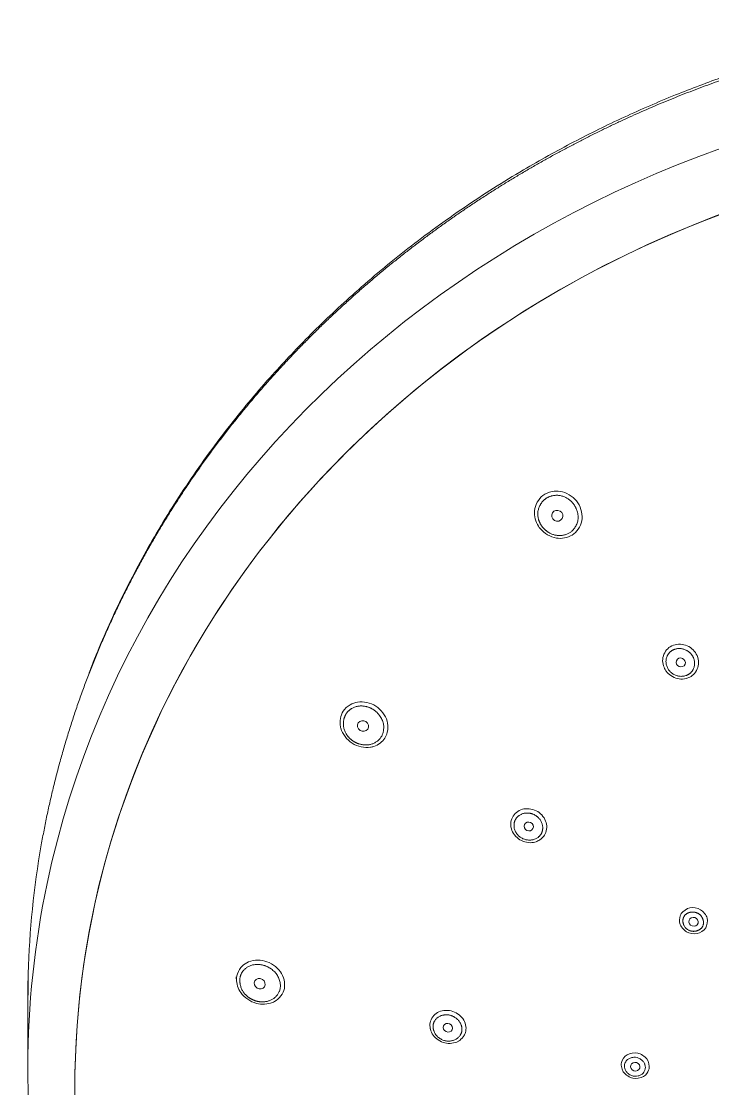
# Model space of a CAD drawing. Header units: millimetres. Extents: x 17284 to 19660, y -6011 to -2651.
# Drawn here: x 17993.6 to 18029.9, y -3864.2 to -3808.1 of the extents above; entities that cross this region are included whole.
import ezdxf

# ---------------------------------------------------------------- set-up
doc = ezdxf.new("R2010")
doc.units = ezdxf.units.MM

msp = doc.modelspace()

# ---------------------------------------------------------------- linework, layer by layer
at = {"linetype": 'Continuous', "lineweight": 18, "extrusion": (-1, -2.22045e-16, 0)}
for p, q in [((18004.88, -3858.292, 0), (18004.898, -3858.52, 0)), ((17993.926, -3859.493, 0), (17993.926, -3863.115, 0))]:
    msp.add_line(p, q, dxfattribs=at)
at = {"linetype": 'Continuous', "lineweight": 13, "extrusion": (-1, -2.22045e-16, 0)}
for p, q in [((17993.927, -3859.255, 0), (17993.926, -3859.492, 0)), ((18025.151, -3863.143, 0), (18025.104, -3862.925, 0))]:
    msp.add_line(p, q, dxfattribs=at)
at = {"linetype": 'Continuous', "lineweight": 13}
for centre, major_axis, start_param, end_param in [((18051.187, -3863.115, 0), (-57.26, 0), 3.334115, 6.094547), ((18051.187, -3864.158, 0), (54.792, 0), 0, 3.141593)]:
    msp.add_ellipse(centre, major_axis=major_axis, ratio=0.906308, start_param=start_param, end_param=end_param, dxfattribs=at)
at = {"linetype": 'Continuous', "lineweight": 18}
for centre, major_axis, start_param, end_param in [((18051.187, -3864.158, 0), (54.792, 0), 4.743974, 10.963989), ((18051.187, -3863.115, 0), (-57.26, 0), 6.094547, 6.467351)]:
    msp.add_ellipse(centre, major_axis=major_axis, ratio=0.906308, start_param=start_param, end_param=end_param, dxfattribs=at)
for centre, major_axis, ratio in [((18021.741, -3834.068, 0), (-0.253, 0.153), 0.956911), ((18028.224, -3841.775, 0), (-0.228, 0.093), 0.950279), ((18011.534, -3845.11, 0), (-0.247, 0.164), 0.930591), ((18020.241, -3850.39, 0), (-0.223, 0.106), 0.929681), ((18028.897, -3855.392, 0), (0.235, -0.075), 0.926298), ((18006.109, -3858.65, 0), (-0.252, 0.155), 0.898305), ((18015.99, -3860.96, 0), (-0.224, 0.104), 0.904414), ((18025.836, -3863.005, 0), (0.235, -0.077), 0.90805)]:
    msp.add_ellipse(centre, major_axis=major_axis, ratio=ratio, dxfattribs=at)
for points, knots in [([(18042.369, -3808.241, 0), (18042.21, -3808.263, 0), (18041.893, -3808.309, 0), (18041.416, -3808.383, 0), (18040.937, -3808.461, 0), (18040.454, -3808.543, 0), (18039.968, -3808.629, 0), (18039.48, -3808.72, 0), (18038.989, -3808.815, 0), (18038.496, -3808.915, 0), (18038, -3809.02, 0), (18037.501, -3809.129, 0), (18037, -3809.244, 0), (18036.497, -3809.363, 0), (18035.991, -3809.487, 0), (18035.483, -3809.616, 0), (18034.973, -3809.751, 0), (18034.461, -3809.89, 0), (18033.947, -3810.035, 0), (18033.431, -3810.186, 0), (18032.913, -3810.342, 0), (18032.393, -3810.503, 0), (18031.872, -3810.67, 0), (18031.349, -3810.843, 0), (18030.824, -3811.021, 0), (18030.298, -3811.206, 0), (18029.77, -3811.396, 0), (18029.242, -3811.592, 0), (18028.712, -3811.794, 0), (18028.181, -3812.003, 0), (18027.649, -3812.217, 0), (18027.116, -3812.438, 0), (18026.582, -3812.665, 0), (18026.048, -3812.899, 0), (18025.513, -3813.139, 0), (18024.978, -3813.386, 0), (18024.442, -3813.639, 0), (18023.906, -3813.899, 0), (18023.37, -3814.166, 0), (18022.834, -3814.439, 0), (18022.298, -3814.719, 0), (18021.763, -3815.007, 0), (18021.228, -3815.301, 0), (18020.693, -3815.602, 0), (18020.159, -3815.91, 0), (18019.625, -3816.226, 0), (18019.093, -3816.548, 0), (18018.561, -3816.878, 0), (18018.031, -3817.216, 0), (18017.502, -3817.56, 0), (18016.974, -3817.912, 0), (18016.448, -3818.271, 0), (18015.924, -3818.638, 0), (18015.401, -3819.013, 0), (18014.881, -3819.395, 0), (18014.363, -3819.784, 0), (18013.847, -3820.182, 0), (18013.333, -3820.586, 0), (18012.822, -3820.999, 0), (18012.314, -3821.419, 0), (18011.809, -3821.848, 0), (18011.307, -3822.283, 0), (18010.809, -3822.727, 0), (18010.313, -3823.179, 0), (18009.822, -3823.638, 0), (18009.334, -3824.105, 0), (18008.85, -3824.581, 0), (18008.371, -3825.064, 0), (18007.895, -3825.555, 0), (18007.425, -3826.053, 0), (18006.959, -3826.56, 0), (18006.497, -3827.075, 0), (18006.041, -3827.597, 0), (18005.59, -3828.128, 0), (18005.145, -3828.666, 0), (18004.705, -3829.212, 0), (18004.271, -3829.766, 0), (18003.843, -3830.328, 0), (18003.421, -3830.898, 0), (18003.005, -3831.475, 0), (18002.596, -3832.06, 0), (18002.194, -3832.653, 0), (18001.799, -3833.254, 0), (18001.411, -3833.862, 0), (18001.03, -3834.478, 0), (18000.657, -3835.101, 0), (18000.292, -3835.732, 0), (17999.935, -3836.37, 0), (17999.585, -3837.016, 0), (17999.245, -3837.669, 0), (17998.913, -3838.329, 0), (17998.589, -3838.996, 0), (17998.275, -3839.671, 0), (17997.97, -3840.352, 0), (17997.674, -3841.041, 0), (17997.388, -3841.736, 0), (17997.111, -3842.438, 0), (17996.845, -3843.147, 0), (17996.589, -3843.862, 0), (17996.343, -3844.584, 0), (17996.108, -3845.312, 0), (17995.884, -3846.046, 0), (17995.671, -3846.786, 0), (17995.469, -3847.533, 0), (17995.278, -3848.285, 0), (17995.1, -3849.043, 0), (17994.933, -3849.806, 0), (17994.778, -3850.575, 0), (17994.27, -3853.327, 0), (17993.974, -3856.231, 0), (17993.929, -3858.878, 0), (17993.927, -3859.255, 0)], [0, 0, 0, 0, 0.005939, 0.011923, 0.017953, 0.024027, 0.030147, 0.036311, 0.042521, 0.048776, 0.055077, 0.061422, 0.067813, 0.074248, 0.080729, 0.087255, 0.093827, 0.100443, 0.107104, 0.113811, 0.120563, 0.12736, 0.134202, 0.141089, 0.148022, 0.154999, 0.162022, 0.16909, 0.176203, 0.183361, 0.190565, 0.197813, 0.205107, 0.212446, 0.21983, 0.227259, 0.234733, 0.242253, 0.249817, 0.257427, 0.265082, 0.272782, 0.280528, 0.288318, 0.296154, 0.304034, 0.31196, 0.319931, 0.327947, 0.336009, 0.344115, 0.352267, 0.360464, 0.368706, 0.376993, 0.385325, 0.393703, 0.402125, 0.410593, 0.419106, 0.427664, 0.436267, 0.444916, 0.453609, 0.462348, 0.471132, 0.479961, 0.488835, 0.497754, 0.506719, 0.515728, 0.524783, 0.533883, 0.543028, 0.552219, 0.561454, 0.570735, 0.58006, 0.589431, 0.598847, 0.608309, 0.617815, 0.627366, 0.636963, 0.646605, 0.656292, 0.666024, 0.675801, 0.685624, 0.695492, 0.705404, 0.715362, 0.725365, 0.735414, 0.745507, 0.755646, 0.765829, 0.776058, 0.786332, 0.796651, 0.807016, 0.817425, 0.82788, 0.83838, 0.848925, 0.859515, 0.87015, 0.880831, 0.891556, 0.984547, 1, 1, 1, 1]), ([(18042.386, -3808.101, 0), (18040.806, -3808.326, 0), (18037.901, -3808.852, 0), (18033.942, -3809.863, 0), (18030.702, -3810.905, 0), (18027.874, -3811.975, 0), (18025.235, -3813.117, 0), (18022.569, -3814.427, 0), (18019.754, -3815.991, 0), (18016.832, -3817.843, 0), (18013.88, -3819.997, 0), (18011.198, -3822.233, 0), (18008.833, -3824.462, 0), (18006.643, -3826.771, 0), (18004.477, -3829.349, 0), (18002.363, -3832.25, 0), (18000.45, -3835.312, 0), (17998.803, -3838.412, 0), (17997.757, -3840.761, 0), (17997.238, -3842.077, 0), (17997.141, -3842.329, 0)], [0, 0, 0, 0, 0.077422, 0.143754, 0.199279, 0.244098, 0.292282, 0.341026, 0.391064, 0.4523, 0.513757, 0.574608, 0.628796, 0.678997, 0.737355, 0.801926, 0.864695, 0.92531, 0.985738, 1, 1, 1, 1]), ([(18021.488, -3833.017, 0), (18021.472, -3833.02, 0), (18021.44, -3833.028, 0), (18021.393, -3833.041, 0), (18021.347, -3833.057, 0), (18021.303, -3833.074, 0), (18021.26, -3833.093, 0), (18021.218, -3833.115, 0), (18021.178, -3833.139, 0), (18021.139, -3833.164, 0), (18021.102, -3833.192, 0), (18021.066, -3833.222, 0), (18021.031, -3833.253, 0), (18020.998, -3833.287, 0), (18020.966, -3833.323, 0), (18020.935, -3833.361, 0), (18020.906, -3833.401, 0), (18020.878, -3833.443, 0), (18020.844, -3833.5, 0), (18020.807, -3833.57, 0), (18020.771, -3833.656, 0), (18020.744, -3833.743, 0), (18020.725, -3833.831, 0), (18020.715, -3833.919, 0), (18020.713, -3834.008, 0), (18020.72, -3834.098, 0), (18020.736, -3834.188, 0), (18020.755, -3834.261, 0), (18020.773, -3834.316, 0), (18020.786, -3834.352, 0), (18020.801, -3834.388, 0), (18020.816, -3834.423, 0), (18020.832, -3834.457, 0), (18020.849, -3834.491, 0), (18020.868, -3834.524, 0), (18020.887, -3834.556, 0), (18020.908, -3834.588, 0), (18020.929, -3834.618, 0), (18020.952, -3834.648, 0), (18020.975, -3834.678, 0), (18021, -3834.706, 0), (18021.025, -3834.734, 0), (18021.052, -3834.761, 0), (18021.079, -3834.787, 0), (18021.108, -3834.813, 0), (18021.138, -3834.838, 0), (18021.168, -3834.862, 0), (18021.2, -3834.885, 0), (18021.233, -3834.908, 0), (18021.28, -3834.939, 0), (18021.342, -3834.975, 0), (18021.42, -3835.014, 0), (18021.499, -3835.046, 0), (18021.579, -3835.071, 0), (18021.659, -3835.09, 0), (18021.741, -3835.102, 0), (18021.823, -3835.108, 0), (18021.906, -3835.107, 0), (18021.99, -3835.099, 0), (18022.073, -3835.085, 0), (18022.155, -3835.065, 0), (18022.234, -3835.039, 0), (18022.309, -3835.007, 0), (18022.379, -3834.97, 0), (18022.445, -3834.926, 0), (18022.506, -3834.877, 0), (18022.564, -3834.822, 0), (18022.616, -3834.761, 0), (18022.665, -3834.694, 0), (18022.715, -3834.613, 0), (18022.762, -3834.517, 0), (18022.801, -3834.407, 0), (18022.826, -3834.295, 0), (18022.837, -3834.18, 0), (18022.834, -3834.064, 0), (18022.816, -3833.945, 0), (18022.791, -3833.847, 0), (18022.766, -3833.77, 0), (18022.745, -3833.716, 0), (18022.722, -3833.664, 0), (18022.697, -3833.613, 0), (18022.67, -3833.564, 0), (18022.641, -3833.517, 0), (18022.609, -3833.471, 0), (18022.576, -3833.427, 0), (18022.54, -3833.385, 0), (18022.502, -3833.344, 0), (18022.462, -3833.305, 0), (18022.419, -3833.268, 0), (18022.375, -3833.232, 0), (18022.328, -3833.198, 0), (18022.269, -3833.159, 0), (18022.197, -3833.117, 0), (18022.112, -3833.077, 0), (18022.025, -3833.044, 0), (18021.938, -3833.019, 0), (18021.85, -3833.002, 0), (18021.76, -3832.994, 0), (18021.67, -3832.993, 0), (18021.579, -3833.001, 0), (18021.518, -3833.011, 0), (18021.488, -3833.017, 0)], [0, 0, 0, 0, 0.007473, 0.014841, 0.022121, 0.029329, 0.036484, 0.043605, 0.050709, 0.057816, 0.064945, 0.072113, 0.079341, 0.086644, 0.094041, 0.101549, 0.109182, 0.116957, 0.124887, 0.139651, 0.153951, 0.16789, 0.181578, 0.19513, 0.208667, 0.222307, 0.236169, 0.250364, 0.25626, 0.262094, 0.267874, 0.273604, 0.279291, 0.284942, 0.290561, 0.296157, 0.301736, 0.307304, 0.312868, 0.318434, 0.32401, 0.329602, 0.335216, 0.340859, 0.346538, 0.352259, 0.358027, 0.36385, 0.369732, 0.37568, 0.388844, 0.401658, 0.414193, 0.426527, 0.438741, 0.450918, 0.463142, 0.475497, 0.488063, 0.500917, 0.513786, 0.526316, 0.538592, 0.550702, 0.562737, 0.574794, 0.586964, 0.599339, 0.612006, 0.625046, 0.643419, 0.66126, 0.678802, 0.696291, 0.713974, 0.73209, 0.750863, 0.759685, 0.768364, 0.776916, 0.785361, 0.793719, 0.80201, 0.810255, 0.818474, 0.82669, 0.834922, 0.843194, 0.851525, 0.859935, 0.868446, 0.877076, 0.891387, 0.905285, 0.918871, 0.93225, 0.945536, 0.958842, 0.972282, 0.985967, 1, 1, 1, 1]), ([(18021.793, -3835.253, 0), (18021.761, -3835.251, 0), (18021.729, -3835.247, 0), (18021.382, -3835.192, 0), (18021.045, -3834.996, 0), (18020.809, -3834.703, 0), (18020.781, -3834.663, 0), (18020.755, -3834.622, 0)], [0, 0, 0, 0, 0.079859, 0.079859, 0.883077, 0.883077, 1, 1, 1, 1]), ([(18028.488, -3842.465, 0), (18028.502, -3842.461, 0), (18028.528, -3842.452, 0), (18028.567, -3842.436, 0), (18028.604, -3842.418, 0), (18028.639, -3842.398, 0), (18028.673, -3842.377, 0), (18028.704, -3842.353, 0), (18028.735, -3842.328, 0), (18028.763, -3842.3, 0), (18028.789, -3842.271, 0), (18028.814, -3842.24, 0), (18028.837, -3842.207, 0), (18028.859, -3842.172, 0), (18028.878, -3842.136, 0), (18028.902, -3842.085, 0), (18028.926, -3842.02, 0), (18028.945, -3841.941, 0), (18028.955, -3841.862, 0), (18028.955, -3841.781, 0), (18028.945, -3841.7, 0), (18028.926, -3841.619, 0), (18028.902, -3841.55, 0), (18028.877, -3841.493, 0), (18028.854, -3841.449, 0), (18028.829, -3841.407, 0), (18028.801, -3841.367, 0), (18028.771, -3841.329, 0), (18028.739, -3841.293, 0), (18028.704, -3841.259, 0), (18028.667, -3841.227, 0), (18028.627, -3841.197, 0), (18028.585, -3841.169, 0), (18028.541, -3841.144, 0), (18028.487, -3841.117, 0), (18028.423, -3841.09, 0), (18028.352, -3841.067, 0), (18028.279, -3841.051, 0), (18028.207, -3841.042, 0), (18028.135, -3841.04, 0), (18028.063, -3841.045, 0), (18027.99, -3841.058, 0), (18027.93, -3841.074, 0), (18027.882, -3841.091, 0), (18027.846, -3841.105, 0), (18027.812, -3841.122, 0), (18027.779, -3841.14, 0), (18027.747, -3841.159, 0), (18027.717, -3841.181, 0), (18027.688, -3841.204, 0), (18027.661, -3841.228, 0), (18027.635, -3841.255, 0), (18027.611, -3841.283, 0), (18027.588, -3841.312, 0), (18027.567, -3841.344, 0), (18027.547, -3841.377, 0), (18027.528, -3841.411, 0), (18027.503, -3841.465, 0), (18027.476, -3841.537, 0), (18027.456, -3841.63, 0), (18027.448, -3841.724, 0), (18027.454, -3841.818, 0), (18027.473, -3841.913, 0), (18027.504, -3842.002, 0), (18027.541, -3842.083, 0), (18027.585, -3842.155, 0), (18027.636, -3842.221, 0), (18027.694, -3842.281, 0), (18027.759, -3842.335, 0), (18027.831, -3842.382, 0), (18027.909, -3842.424, 0), (18027.99, -3842.457, 0), (18028.073, -3842.482, 0), (18028.156, -3842.498, 0), (18028.239, -3842.504, 0), (18028.323, -3842.501, 0), (18028.406, -3842.488, 0), (18028.461, -3842.474, 0), (18028.488, -3842.465, 0)], [0, 0, 0, 0, 0.009161, 0.018145, 0.026981, 0.035701, 0.044336, 0.052921, 0.061489, 0.070075, 0.078713, 0.087435, 0.096275, 0.105264, 0.114431, 0.123804, 0.142121, 0.159933, 0.177459, 0.194925, 0.212563, 0.230596, 0.249233, 0.260043, 0.270647, 0.281087, 0.291407, 0.301652, 0.311867, 0.3221, 0.332396, 0.342801, 0.353358, 0.364111, 0.375098, 0.391367, 0.407139, 0.422555, 0.437765, 0.452926, 0.468194, 0.483725, 0.499666, 0.50814, 0.516471, 0.524682, 0.532799, 0.540848, 0.548856, 0.55685, 0.564857, 0.572904, 0.581019, 0.589227, 0.597554, 0.606023, 0.614659, 0.623482, 0.64503, 0.665843, 0.686273, 0.70669, 0.727467, 0.748956, 0.767309, 0.785154, 0.802709, 0.820203, 0.837868, 0.855929, 0.874596, 0.893229, 0.911248, 0.928868, 0.946319, 0.963837, 0.981657, 1, 1, 1, 1]), ([(18028.571, -3842.596, 0), (18028.551, -3842.603, 0), (18028.53, -3842.609, 0), (18028.386, -3842.646, 0), (18028.257, -3842.653, 0), (18028.03, -3842.622, 0), (18027.904, -3842.579, 0), (18027.676, -3842.453, 0), (18027.573, -3842.368, 0), (18027.481, -3842.257, 0), (18027.463, -3842.233, 0), (18027.446, -3842.208, 0)], [0, 0, 0, 0, 0.05077, 0.05077, 0.342781, 0.342781, 0.634792, 0.634792, 0.926802, 0.926802, 1, 1, 1, 1]), ([(18010.936, -3844.195, 0), (18010.923, -3844.204, 0), (18010.896, -3844.22, 0), (18010.858, -3844.247, 0), (18010.821, -3844.276, 0), (18010.787, -3844.306, 0), (18010.754, -3844.337, 0), (18010.724, -3844.37, 0), (18010.695, -3844.405, 0), (18010.668, -3844.441, 0), (18010.644, -3844.479, 0), (18010.621, -3844.518, 0), (18010.6, -3844.558, 0), (18010.581, -3844.601, 0), (18010.564, -3844.644, 0), (18010.549, -3844.689, 0), (18010.536, -3844.736, 0), (18010.525, -3844.784, 0), (18010.514, -3844.848, 0), (18010.505, -3844.927, 0), (18010.501, -3845.019, 0), (18010.507, -3845.109, 0), (18010.52, -3845.197, 0), (18010.541, -3845.284, 0), (18010.571, -3845.369, 0), (18010.608, -3845.451, 0), (18010.654, -3845.532, 0), (18010.697, -3845.595, 0), (18010.732, -3845.641, 0), (18010.757, -3845.671, 0), (18010.783, -3845.701, 0), (18010.809, -3845.729, 0), (18010.836, -3845.757, 0), (18010.863, -3845.783, 0), (18010.892, -3845.808, 0), (18010.921, -3845.833, 0), (18010.95, -3845.856, 0), (18010.981, -3845.879, 0), (18011.012, -3845.9, 0), (18011.043, -3845.921, 0), (18011.076, -3845.94, 0), (18011.109, -3845.959, 0), (18011.143, -3845.976, 0), (18011.177, -3845.992, 0), (18011.212, -3846.008, 0), (18011.248, -3846.022, 0), (18011.285, -3846.036, 0), (18011.322, -3846.048, 0), (18011.36, -3846.059, 0), (18011.414, -3846.074, 0), (18011.484, -3846.089, 0), (18011.569, -3846.102, 0), (18011.652, -3846.108, 0), (18011.734, -3846.108, 0), (18011.814, -3846.101, 0), (18011.893, -3846.087, 0), (18011.97, -3846.068, 0), (18012.046, -3846.041, 0), (18012.12, -3846.008, 0), (18012.192, -3845.969, 0), (18012.26, -3845.925, 0), (18012.324, -3845.876, 0), (18012.381, -3845.824, 0), (18012.432, -3845.766, 0), (18012.477, -3845.705, 0), (18012.517, -3845.64, 0), (18012.55, -3845.57, 0), (18012.577, -3845.497, 0), (18012.599, -3845.419, 0), (18012.616, -3845.327, 0), (18012.626, -3845.222, 0), (18012.624, -3845.106, 0), (18012.607, -3844.992, 0), (18012.578, -3844.881, 0), (18012.534, -3844.771, 0), (18012.477, -3844.664, 0), (18012.42, -3844.58, 0), (18012.37, -3844.515, 0), (18012.332, -3844.471, 0), (18012.293, -3844.428, 0), (18012.253, -3844.388, 0), (18012.211, -3844.35, 0), (18012.167, -3844.314, 0), (18012.123, -3844.281, 0), (18012.076, -3844.249, 0), (18012.029, -3844.22, 0), (18011.98, -3844.194, 0), (18011.93, -3844.169, 0), (18011.878, -3844.147, 0), (18011.825, -3844.127, 0), (18011.77, -3844.109, 0), (18011.702, -3844.09, 0), (18011.621, -3844.073, 0), (18011.529, -3844.06, 0), (18011.439, -3844.056, 0), (18011.35, -3844.059, 0), (18011.263, -3844.07, 0), (18011.178, -3844.09, 0), (18011.095, -3844.117, 0), (18011.014, -3844.152, 0), (18010.962, -3844.18, 0), (18010.936, -3844.195, 0)], [0, 0, 0, 0, 0.007473, 0.014841, 0.022121, 0.029329, 0.036484, 0.043605, 0.050709, 0.057816, 0.064945, 0.072113, 0.079341, 0.086644, 0.094041, 0.101549, 0.109182, 0.116957, 0.124887, 0.139651, 0.153951, 0.16789, 0.181578, 0.19513, 0.208667, 0.222307, 0.236169, 0.250364, 0.25626, 0.262094, 0.267874, 0.273604, 0.279291, 0.284942, 0.290561, 0.296157, 0.301736, 0.307304, 0.312868, 0.318434, 0.32401, 0.329602, 0.335216, 0.340859, 0.346538, 0.352259, 0.358027, 0.36385, 0.369732, 0.37568, 0.388844, 0.401658, 0.414193, 0.426527, 0.438741, 0.450918, 0.463142, 0.475497, 0.488063, 0.500917, 0.513786, 0.526316, 0.538592, 0.550702, 0.562737, 0.574794, 0.586964, 0.599339, 0.612006, 0.625046, 0.643419, 0.66126, 0.678802, 0.696291, 0.713974, 0.73209, 0.750863, 0.759685, 0.768364, 0.776916, 0.785361, 0.793719, 0.80201, 0.810255, 0.818474, 0.82669, 0.834922, 0.843194, 0.851525, 0.859935, 0.868446, 0.877076, 0.891387, 0.905285, 0.918871, 0.93225, 0.945536, 0.958842, 0.972282, 0.985967, 1, 1, 1, 1]), ([(18012.096, -3846.186, 0), (18012.04, -3846.205, 0), (18011.982, -3846.219, 0), (18011.617, -3846.278, 0), (18011.241, -3846.197, 0), (18010.684, -3845.839, 0), (18010.453, -3845.529, 0), (18010.363, -3845.205, 0), (18010.357, -3845.179, 0), (18010.351, -3845.153, 0)], [0, 0, 0, 0, 0.08294, 0.08294, 0.522572, 0.522572, 0.962204, 0.962204, 1, 1, 1, 1]), ([(18020.728, -3850.96, 0), (18020.739, -3850.952, 0), (18020.761, -3850.935, 0), (18020.791, -3850.908, 0), (18020.818, -3850.88, 0), (18020.844, -3850.85, 0), (18020.867, -3850.82, 0), (18020.888, -3850.788, 0), (18020.907, -3850.755, 0), (18020.923, -3850.72, 0), (18020.937, -3850.684, 0), (18020.949, -3850.647, 0), (18020.959, -3850.609, 0), (18020.966, -3850.57, 0), (18020.971, -3850.529, 0), (18020.975, -3850.474, 0), (18020.974, -3850.406, 0), (18020.964, -3850.325, 0), (18020.945, -3850.247, 0), (18020.917, -3850.171, 0), (18020.879, -3850.098, 0), (18020.833, -3850.027, 0), (18020.786, -3849.969, 0), (18020.743, -3849.923, 0), (18020.706, -3849.888, 0), (18020.668, -3849.856, 0), (18020.628, -3849.827, 0), (18020.587, -3849.801, 0), (18020.545, -3849.777, 0), (18020.501, -3849.755, 0), (18020.455, -3849.737, 0), (18020.408, -3849.721, 0), (18020.359, -3849.708, 0), (18020.309, -3849.697, 0), (18020.25, -3849.688, 0), (18020.182, -3849.682, 0), (18020.108, -3849.683, 0), (18020.036, -3849.69, 0), (18019.966, -3849.703, 0), (18019.899, -3849.724, 0), (18019.834, -3849.751, 0), (18019.772, -3849.785, 0), (18019.722, -3849.819, 0), (18019.683, -3849.849, 0), (18019.656, -3849.874, 0), (18019.629, -3849.9, 0), (18019.605, -3849.927, 0), (18019.583, -3849.956, 0), (18019.563, -3849.985, 0), (18019.545, -3850.015, 0), (18019.528, -3850.047, 0), (18019.514, -3850.08, 0), (18019.501, -3850.114, 0), (18019.491, -3850.149, 0), (18019.482, -3850.185, 0), (18019.476, -3850.222, 0), (18019.471, -3850.26, 0), (18019.467, -3850.318, 0), (18019.468, -3850.395, 0), (18019.481, -3850.489, 0), (18019.508, -3850.58, 0), (18019.546, -3850.667, 0), (18019.597, -3850.75, 0), (18019.657, -3850.825, 0), (18019.72, -3850.89, 0), (18019.786, -3850.945, 0), (18019.856, -3850.991, 0), (18019.931, -3851.03, 0), (18020.01, -3851.061, 0), (18020.093, -3851.084, 0), (18020.18, -3851.099, 0), (18020.267, -3851.106, 0), (18020.352, -3851.104, 0), (18020.434, -3851.093, 0), (18020.513, -3851.073, 0), (18020.588, -3851.045, 0), (18020.661, -3851.007, 0), (18020.706, -3850.977, 0), (18020.728, -3850.96, 0)], [0, 0, 0, 0, 0.009161, 0.018145, 0.026981, 0.035701, 0.044336, 0.052921, 0.061489, 0.070075, 0.078713, 0.087435, 0.096275, 0.105264, 0.114431, 0.123804, 0.142121, 0.159933, 0.177459, 0.194925, 0.212563, 0.230596, 0.249233, 0.260043, 0.270647, 0.281087, 0.291407, 0.301652, 0.311867, 0.3221, 0.332396, 0.342801, 0.353358, 0.364111, 0.375098, 0.391367, 0.407139, 0.422555, 0.437765, 0.452926, 0.468194, 0.483725, 0.499666, 0.50814, 0.516471, 0.524682, 0.532799, 0.540848, 0.548856, 0.55685, 0.564857, 0.572904, 0.581019, 0.589227, 0.597554, 0.606023, 0.614659, 0.623482, 0.64503, 0.665843, 0.686273, 0.70669, 0.727467, 0.748956, 0.767309, 0.785154, 0.802709, 0.820203, 0.837868, 0.855929, 0.874596, 0.893229, 0.911248, 0.928868, 0.946319, 0.963837, 0.981657, 1, 1, 1, 1]), ([(18020.623, -3851.19, 0), (18020.58, -3851.205, 0), (18020.537, -3851.217, 0), (18020.384, -3851.245, 0), (18020.253, -3851.243, 0), (18019.998, -3851.194, 0), (18019.873, -3851.145, 0), (18019.673, -3851.023, 0), (18019.574, -3850.934, 0), (18019.417, -3850.731, 0), (18019.358, -3850.617, 0), (18019.318, -3850.475, 0), (18019.311, -3850.438, 0), (18019.306, -3850.401, 0)], [0, 0, 0, 0, 0.081979, 0.081979, 0.294168, 0.294168, 0.506357, 0.506357, 0.718546, 0.718546, 0.930735, 0.930735, 1, 1, 1, 1]), ([(18028.201, -3855.08, 0), (18028.216, -3855.035, 0), (18028.234, -3854.994, 0), (18028.335, -3854.834, 0), (18028.543, -3854.694, 0), (18028.86, -3854.63, 0), (18029.12, -3854.675, 0), (18029.406, -3854.843, 0), (18029.566, -3855.047, 0), (18029.65, -3855.344, 0), (18029.615, -3855.588, 0), (18029.454, -3855.841, 0), (18029.246, -3855.981, 0), (18028.93, -3856.045, 0), (18028.669, -3856, 0), (18028.383, -3855.832, 0), (18028.223, -3855.628, 0), (18028.15, -3855.369, 0), (18028.161, -3855.208, 0), (18028.201, -3855.08, 0)], [0, 0, 0, 0, 0.032716, 0.032716, 0.157716, 0.157716, 0.282716, 0.282716, 0.407716, 0.407716, 0.532716, 0.532716, 0.657716, 0.657716, 0.782716, 0.782716, 0.907716, 0.907716, 1, 1, 1, 1]), ([(18028.362, -3855.194, 0), (18028.359, -3855.202, 0), (18028.355, -3855.218, 0), (18028.349, -3855.241, 0), (18028.344, -3855.265, 0), (18028.341, -3855.288, 0), (18028.338, -3855.312, 0), (18028.337, -3855.335, 0), (18028.337, -3855.359, 0), (18028.338, -3855.382, 0), (18028.34, -3855.406, 0), (18028.344, -3855.43, 0), (18028.348, -3855.453, 0), (18028.354, -3855.477, 0), (18028.361, -3855.501, 0), (18028.369, -3855.524, 0), (18028.378, -3855.548, 0), (18028.389, -3855.572, 0), (18028.407, -3855.609, 0), (18028.435, -3855.658, 0), (18028.478, -3855.714, 0), (18028.526, -3855.764, 0), (18028.581, -3855.805, 0), (18028.641, -3855.839, 0), (18028.694, -3855.861, 0), (18028.736, -3855.874, 0), (18028.765, -3855.881, 0), (18028.795, -3855.887, 0), (18028.824, -3855.892, 0), (18028.854, -3855.894, 0), (18028.884, -3855.896, 0), (18028.913, -3855.895, 0), (18028.943, -3855.893, 0), (18028.973, -3855.89, 0), (18029.003, -3855.885, 0), (18029.033, -3855.878, 0), (18029.063, -3855.87, 0), (18029.093, -3855.861, 0), (18029.129, -3855.847, 0), (18029.168, -3855.83, 0), (18029.21, -3855.807, 0), (18029.248, -3855.782, 0), (18029.283, -3855.754, 0), (18029.313, -3855.724, 0), (18029.34, -3855.691, 0), (18029.363, -3855.656, 0), (18029.382, -3855.618, 0), (18029.395, -3855.583, 0), (18029.404, -3855.554, 0), (18029.41, -3855.53, 0), (18029.415, -3855.506, 0), (18029.418, -3855.482, 0), (18029.42, -3855.458, 0), (18029.42, -3855.434, 0), (18029.42, -3855.409, 0), (18029.418, -3855.385, 0), (18029.415, -3855.361, 0), (18029.41, -3855.336, 0), (18029.404, -3855.311, 0), (18029.397, -3855.287, 0), (18029.389, -3855.262, 0), (18029.379, -3855.237, 0), (18029.368, -3855.212, 0), (18029.353, -3855.181, 0), (18029.333, -3855.144, 0), (18029.306, -3855.104, 0), (18029.277, -3855.067, 0), (18029.245, -3855.034, 0), (18029.211, -3855.004, 0), (18029.174, -3854.977, 0), (18029.135, -3854.953, 0), (18029.094, -3854.933, 0), (18029.058, -3854.919, 0), (18029.03, -3854.91, 0), (18029.01, -3854.904, 0), (18028.99, -3854.899, 0), (18028.97, -3854.895, 0), (18028.95, -3854.891, 0), (18028.931, -3854.888, 0), (18028.911, -3854.885, 0), (18028.891, -3854.883, 0), (18028.871, -3854.882, 0), (18028.852, -3854.882, 0), (18028.832, -3854.882, 0), (18028.812, -3854.883, 0), (18028.793, -3854.884, 0), (18028.773, -3854.886, 0), (18028.753, -3854.889, 0), (18028.734, -3854.893, 0), (18028.714, -3854.897, 0), (18028.695, -3854.902, 0), (18028.675, -3854.907, 0), (18028.656, -3854.913, 0), (18028.63, -3854.922, 0), (18028.6, -3854.935, 0), (18028.565, -3854.952, 0), (18028.532, -3854.971, 0), (18028.502, -3854.992, 0), (18028.475, -3855.015, 0), (18028.45, -3855.04, 0), (18028.427, -3855.067, 0), (18028.407, -3855.096, 0), (18028.389, -3855.127, 0), (18028.374, -3855.16, 0), (18028.366, -3855.183, 0), (18028.362, -3855.194, 0)], [0, 0, 0, 0, 0.007715, 0.015335, 0.022876, 0.030351, 0.037776, 0.045166, 0.052536, 0.059901, 0.067278, 0.074683, 0.082129, 0.089633, 0.097209, 0.104872, 0.112635, 0.120511, 0.128514, 0.150632, 0.171664, 0.191968, 0.211942, 0.232001, 0.252557, 0.261528, 0.270394, 0.27918, 0.287913, 0.29662, 0.305329, 0.314068, 0.322864, 0.331743, 0.340732, 0.349856, 0.359137, 0.3686, 0.378266, 0.393282, 0.407707, 0.421641, 0.435197, 0.448496, 0.461669, 0.474847, 0.488164, 0.501749, 0.509535, 0.517242, 0.524887, 0.532487, 0.540063, 0.547632, 0.555213, 0.562826, 0.570489, 0.57822, 0.586037, 0.593956, 0.601995, 0.610169, 0.618493, 0.626982, 0.641941, 0.65636, 0.670334, 0.68397, 0.697381, 0.710686, 0.724009, 0.737472, 0.751192, 0.757313, 0.763369, 0.769367, 0.775314, 0.781217, 0.787082, 0.792917, 0.798728, 0.804524, 0.810312, 0.816098, 0.821891, 0.827699, 0.833527, 0.839384, 0.845277, 0.851213, 0.857199, 0.863241, 0.869346, 0.87552, 0.887639, 0.899388, 0.910828, 0.922027, 0.933059, 0.943998, 0.954922, 0.96591, 0.977037, 0.988377, 1, 1, 1, 1]), ([(18005.24, -3857.97, 0), (18005.23, -3857.982, 0), (18005.212, -3858.006, 0), (18005.187, -3858.043, 0), (18005.164, -3858.081, 0), (18005.143, -3858.12, 0), (18005.125, -3858.16, 0), (18005.109, -3858.2, 0), (18005.095, -3858.241, 0), (18005.084, -3858.284, 0), (18005.075, -3858.327, 0), (18005.068, -3858.37, 0), (18005.064, -3858.415, 0), (18005.062, -3858.461, 0), (18005.062, -3858.507, 0), (18005.065, -3858.554, 0), (18005.07, -3858.602, 0), (18005.077, -3858.651, 0), (18005.089, -3858.715, 0), (18005.109, -3858.791, 0), (18005.139, -3858.879, 0), (18005.176, -3858.963, 0), (18005.219, -3859.042, 0), (18005.27, -3859.117, 0), (18005.327, -3859.188, 0), (18005.391, -3859.254, 0), (18005.461, -3859.317, 0), (18005.523, -3859.362, 0), (18005.571, -3859.395, 0), (18005.604, -3859.416, 0), (18005.638, -3859.436, 0), (18005.672, -3859.455, 0), (18005.706, -3859.473, 0), (18005.741, -3859.489, 0), (18005.776, -3859.505, 0), (18005.811, -3859.519, 0), (18005.846, -3859.532, 0), (18005.882, -3859.544, 0), (18005.917, -3859.555, 0), (18005.953, -3859.564, 0), (18005.99, -3859.573, 0), (18006.026, -3859.58, 0), (18006.063, -3859.586, 0), (18006.101, -3859.591, 0), (18006.138, -3859.595, 0), (18006.176, -3859.598, 0), (18006.214, -3859.599, 0), (18006.252, -3859.599, 0), (18006.291, -3859.599, 0), (18006.345, -3859.596, 0), (18006.414, -3859.589, 0), (18006.495, -3859.575, 0), (18006.573, -3859.555, 0), (18006.648, -3859.53, 0), (18006.718, -3859.499, 0), (18006.785, -3859.462, 0), (18006.848, -3859.42, 0), (18006.907, -3859.372, 0), (18006.963, -3859.319, 0), (18007.014, -3859.26, 0), (18007.06, -3859.198, 0), (18007.1, -3859.132, 0), (18007.133, -3859.065, 0), (18007.16, -3858.995, 0), (18007.179, -3858.924, 0), (18007.191, -3858.85, 0), (18007.197, -3858.774, 0), (18007.195, -3858.697, 0), (18007.187, -3858.617, 0), (18007.17, -3858.525, 0), (18007.141, -3858.423, 0), (18007.098, -3858.314, 0), (18007.042, -3858.212, 0), (18006.975, -3858.116, 0), (18006.897, -3858.026, 0), (18006.807, -3857.943, 0), (18006.725, -3857.88, 0), (18006.656, -3857.835, 0), (18006.606, -3857.804, 0), (18006.555, -3857.776, 0), (18006.504, -3857.75, 0), (18006.452, -3857.727, 0), (18006.4, -3857.707, 0), (18006.348, -3857.689, 0), (18006.295, -3857.673, 0), (18006.241, -3857.661, 0), (18006.187, -3857.65, 0), (18006.132, -3857.643, 0), (18006.077, -3857.637, 0), (18006.022, -3857.635, 0), (18005.966, -3857.635, 0), (18005.898, -3857.638, 0), (18005.818, -3857.646, 0), (18005.73, -3857.662, 0), (18005.646, -3857.685, 0), (18005.567, -3857.716, 0), (18005.492, -3857.753, 0), (18005.422, -3857.797, 0), (18005.356, -3857.848, 0), (18005.295, -3857.905, 0), (18005.258, -3857.948, 0), (18005.24, -3857.97, 0)], [0, 0, 0, 0, 0.007473, 0.014841, 0.022121, 0.029329, 0.036484, 0.043605, 0.050709, 0.057816, 0.064945, 0.072113, 0.079341, 0.086644, 0.094041, 0.101549, 0.109182, 0.116957, 0.124887, 0.139651, 0.153951, 0.16789, 0.181578, 0.19513, 0.208667, 0.222307, 0.236169, 0.250364, 0.25626, 0.262094, 0.267874, 0.273604, 0.279291, 0.284942, 0.290561, 0.296157, 0.301736, 0.307304, 0.312868, 0.318434, 0.32401, 0.329602, 0.335216, 0.340859, 0.346538, 0.352259, 0.358027, 0.36385, 0.369732, 0.37568, 0.388844, 0.401658, 0.414193, 0.426527, 0.438741, 0.450918, 0.463142, 0.475497, 0.488063, 0.500917, 0.513786, 0.526316, 0.538592, 0.550702, 0.562737, 0.574794, 0.586964, 0.599339, 0.612006, 0.625046, 0.643419, 0.66126, 0.678802, 0.696291, 0.713974, 0.73209, 0.750863, 0.759685, 0.768364, 0.776916, 0.785361, 0.793719, 0.80201, 0.810255, 0.818474, 0.82669, 0.834922, 0.843194, 0.851525, 0.859935, 0.868446, 0.877076, 0.891387, 0.905285, 0.918871, 0.93225, 0.945536, 0.958842, 0.972282, 0.985967, 1, 1, 1, 1]), ([(18006.779, -3859.632, 0), (18006.529, -3859.731, 0), (18006.213, -3859.75, 0), (18005.621, -3859.593, 0), (18005.3, -3859.371, 0), (18004.971, -3858.908, 0), (18004.889, -3858.64, 0), (18004.892, -3858.399, 0)], [0, 0, 0, 0, 0.32446, 0.32446, 0.697438, 0.697438, 1, 1, 1, 1]), ([(18016.642, -3861.348, 0), (18016.649, -3861.337, 0), (18016.663, -3861.314, 0), (18016.681, -3861.28, 0), (18016.696, -3861.245, 0), (18016.708, -3861.209, 0), (18016.719, -3861.173, 0), (18016.726, -3861.137, 0), (18016.731, -3861.1, 0), (18016.734, -3861.062, 0), (18016.734, -3861.024, 0), (18016.732, -3860.986, 0), (18016.727, -3860.947, 0), (18016.719, -3860.907, 0), (18016.709, -3860.867, 0), (18016.692, -3860.815, 0), (18016.667, -3860.75, 0), (18016.629, -3860.678, 0), (18016.583, -3860.61, 0), (18016.529, -3860.547, 0), (18016.469, -3860.489, 0), (18016.4, -3860.437, 0), (18016.337, -3860.396, 0), (18016.28, -3860.366, 0), (18016.234, -3860.345, 0), (18016.188, -3860.326, 0), (18016.141, -3860.311, 0), (18016.094, -3860.298, 0), (18016.046, -3860.289, 0), (18015.998, -3860.282, 0), (18015.95, -3860.279, 0), (18015.901, -3860.278, 0), (18015.852, -3860.281, 0), (18015.802, -3860.286, 0), (18015.745, -3860.296, 0), (18015.681, -3860.311, 0), (18015.612, -3860.334, 0), (18015.549, -3860.363, 0), (18015.49, -3860.397, 0), (18015.436, -3860.437, 0), (18015.387, -3860.482, 0), (18015.342, -3860.533, 0), (18015.309, -3860.581, 0), (18015.285, -3860.621, 0), (18015.268, -3860.653, 0), (18015.254, -3860.686, 0), (18015.241, -3860.718, 0), (18015.231, -3860.752, 0), (18015.223, -3860.786, 0), (18015.218, -3860.82, 0), (18015.214, -3860.855, 0), (18015.213, -3860.89, 0), (18015.214, -3860.926, 0), (18015.217, -3860.962, 0), (18015.222, -3860.999, 0), (18015.229, -3861.036, 0), (18015.239, -3861.073, 0), (18015.256, -3861.129, 0), (18015.284, -3861.202, 0), (18015.331, -3861.286, 0), (18015.388, -3861.363, 0), (18015.455, -3861.434, 0), (18015.532, -3861.496, 0), (18015.613, -3861.548, 0), (18015.695, -3861.59, 0), (18015.775, -3861.622, 0), (18015.856, -3861.644, 0), (18015.938, -3861.658, 0), (18016.021, -3861.663, 0), (18016.106, -3861.659, 0), (18016.19, -3861.646, 0), (18016.273, -3861.626, 0), (18016.35, -3861.598, 0), (18016.421, -3861.563, 0), (18016.486, -3861.52, 0), (18016.545, -3861.47, 0), (18016.598, -3861.413, 0), (18016.628, -3861.37, 0), (18016.642, -3861.348, 0)], [0, 0, 0, 0, 0.009161, 0.018145, 0.026981, 0.035701, 0.044336, 0.052921, 0.061489, 0.070075, 0.078713, 0.087435, 0.096275, 0.105264, 0.114431, 0.123804, 0.142121, 0.159933, 0.177459, 0.194925, 0.212563, 0.230596, 0.249233, 0.260043, 0.270647, 0.281087, 0.291407, 0.301652, 0.311867, 0.3221, 0.332396, 0.342801, 0.353358, 0.364111, 0.375098, 0.391367, 0.407139, 0.422555, 0.437765, 0.452926, 0.468194, 0.483725, 0.499666, 0.50814, 0.516471, 0.524682, 0.532799, 0.540848, 0.548856, 0.55685, 0.564857, 0.572904, 0.581019, 0.589227, 0.597554, 0.606023, 0.614659, 0.623482, 0.64503, 0.665843, 0.686273, 0.70669, 0.727467, 0.748956, 0.767309, 0.785154, 0.802709, 0.820203, 0.837868, 0.855929, 0.874596, 0.893229, 0.911248, 0.928868, 0.946319, 0.963837, 0.981657, 1, 1, 1, 1]), ([(18016.527, -3861.676, 0), (18016.436, -3861.723, 0), (18016.324, -3861.758, 0), (18016.081, -3861.788, 0), (18015.949, -3861.781, 0), (18015.723, -3861.727, 0), (18015.6, -3861.673, 0), (18015.382, -3861.53, 0), (18015.287, -3861.44, 0), (18015.154, -3861.257, 0), (18015.103, -3861.145, 0), (18015.074, -3861.022, 0), (18015.072, -3861.017, 0), (18015.071, -3861.013, 0)], [0, 0, 0, 0, 0.187296, 0.187296, 0.388392, 0.388392, 0.589488, 0.589488, 0.790584, 0.790584, 0.99168, 0.99168, 1, 1, 1, 1]), ([(18025.277, -3862.892, 0), (18025.277, -3862.892, 0), (18025.277, -3862.892, 0), (18025.274, -3862.907, 0), (18025.272, -3862.923, 0), (18025.268, -3862.994, 0), (18025.275, -3863.052, 0), (18025.304, -3863.156, 0), (18025.325, -3863.204, 0), (18025.381, -3863.293, 0), (18025.42, -3863.332, 0), (18025.516, -3863.41, 0), (18025.579, -3863.447, 0), (18025.697, -3863.493, 0), (18025.753, -3863.505, 0), (18025.867, -3863.51, 0), (18025.926, -3863.505, 0), (18026.036, -3863.481, 0), (18026.088, -3863.464, 0), (18026.179, -3863.411, 0), (18026.219, -3863.375, 0), (18026.292, -3863.29, 0), (18026.325, -3863.236, 0), (18026.361, -3863.134, 0), (18026.368, -3863.085, 0), (18026.363, -3862.98, 0), (18026.351, -3862.923, 0), (18026.328, -3862.86, 0), (18026.325, -3862.852, 0), (18026.301, -3862.795, 0), (18026.273, -3862.749, 0), (18026.194, -3862.664, 0), (18026.143, -3862.625, 0), (18026.04, -3862.565, 0), (18025.987, -3862.541, 0), (18025.878, -3862.512, 0), (18025.821, -3862.509, 0), (18025.697, -3862.515, 0), (18025.628, -3862.528, 0), (18025.516, -3862.571, 0), (18025.471, -3862.598, 0), (18025.384, -3862.676, 0), (18025.344, -3862.729, 0), (18025.297, -3862.82, 0), (18025.284, -3862.855, 0), (18025.277, -3862.892, 0)], [0, 0, 0, 0, 0.000043, 0.000043, 0.014758, 0.014758, 0.068139, 0.068139, 0.115672, 0.115672, 0.163417, 0.163417, 0.225625, 0.225625, 0.274528, 0.274528, 0.326176, 0.326176, 0.374931, 0.374931, 0.423543, 0.423543, 0.482107, 0.482107, 0.528308, 0.528308, 0.581976, 0.581976, 0.59045, 0.59045, 0.638765, 0.638765, 0.694323, 0.694323, 0.743451, 0.743451, 0.792726, 0.792726, 0.854197, 0.854197, 0.901803, 0.901803, 0.964429, 0.964429, 1, 1, 1, 1]), ([(18026.369, -3863.442, 0), (18026.335, -3863.477, 0), (18026.298, -3863.506, 0), (18026.128, -3863.606, 0), (18025.872, -3863.644, 0), (18025.547, -3863.573, 0), (18025.325, -3863.43, 0), (18025.2, -3863.26, 0), (18025.172, -3863.204, 0), (18025.151, -3863.143, 0)], [0, 0, 0, 0, 0.102606, 0.102606, 0.486135, 0.486135, 0.869664, 0.869664, 1, 1, 1, 1])]:
    msp.add_open_spline(points, degree=3, knots=knots, dxfattribs=at)
at = {"linetype": 'Continuous', "lineweight": 13}
for points, knots in [([(18020.755, -3834.622, 0), (18020.603, -3834.379, 0), (18020.522, -3834.074, 0), (18020.571, -3833.504, 0), (18020.745, -3833.186, 0), (18021.114, -3832.906, 0), (18021.286, -3832.834, 0), (18021.466, -3832.799, 0)], [0, 0, 0, 0, 0.353683, 0.353683, 0.767635, 0.767635, 1, 1, 1, 1]), ([(18021.466, -3832.799, 0), (18021.607, -3832.772, 0), (18021.754, -3832.767, 0), (18022.208, -3832.84, 0), (18022.545, -3833.037, 0), (18022.954, -3833.544, 0), (18023.07, -3833.911, 0), (18023.019, -3834.527, 0), (18022.847, -3834.842, 0), (18022.394, -3835.187, 0), (18022.083, -3835.274, 0), (18021.793, -3835.253, 0)], [0, 0, 0, 0, 0.101093, 0.101093, 0.331548, 0.331548, 0.562002, 0.562002, 0.792457, 0.792457, 1, 1, 1, 1]), ([(18027.446, -3842.208, 0), (18027.395, -3842.132, 0), (18027.352, -3842.045, 0), (18027.283, -3841.834, 0), (18027.268, -3841.708, 0), (18027.287, -3841.487, 0), (18027.323, -3841.37, 0), (18027.442, -3841.155, 0), (18027.522, -3841.062, 0), (18027.694, -3840.931, 0), (18027.807, -3840.877, 0), (18028.051, -3840.815, 0), (18028.18, -3840.808, 0), (18028.406, -3840.838, 0), (18028.533, -3840.881, 0), (18028.761, -3841.007, 0), (18028.864, -3841.091, 0), (18029.013, -3841.27, 0), (18029.076, -3841.384, 0), (18029.155, -3841.628, 0), (18029.17, -3841.753, 0), (18029.151, -3841.974, 0), (18029.114, -3842.091, 0), (18028.997, -3842.304, 0), (18028.916, -3842.399, 0), (18028.758, -3842.519, 0), (18028.669, -3842.565, 0), (18028.571, -3842.596, 0)], [0, 0, 0, 0, 0.059589, 0.059589, 0.139109, 0.139109, 0.218628, 0.218628, 0.298148, 0.298148, 0.377668, 0.377668, 0.457188, 0.457188, 0.536707, 0.536707, 0.616227, 0.616227, 0.695747, 0.695747, 0.775266, 0.775266, 0.854786, 0.854786, 0.934306, 0.934306, 1, 1, 1, 1]), ([(18010.863, -3843.993, 0), (18010.983, -3843.924, 0), (18011.116, -3843.874, 0), (18011.557, -3843.804, 0), (18011.935, -3843.887, 0), (18012.486, -3844.241, 0), (18012.72, -3844.551, 0), (18012.887, -3845.149, 0), (18012.839, -3845.499, 0), (18012.557, -3845.942, 0), (18012.338, -3846.105, 0), (18012.096, -3846.186, 0)], [0, 0, 0, 0, 0.103216, 0.103216, 0.33851, 0.33851, 0.573805, 0.573805, 0.809099, 0.809099, 1, 1, 1, 1]), ([(18010.351, -3845.153, 0), (18010.296, -3844.873, 0), (18010.35, -3844.558, 0), (18010.578, -3844.202, 0), (18010.71, -3844.081, 0), (18010.863, -3843.993, 0)], [0, 0, 0, 0, 0.619536, 0.619536, 1, 1, 1, 1]), ([(18019.306, -3850.401, 0), (18019.295, -3850.323, 0), (18019.295, -3850.242, 0), (18019.322, -3850.042, 0), (18019.364, -3849.929, 0), (18019.476, -3849.753, 0), (18019.561, -3849.667, 0), (18019.764, -3849.534, 0), (18019.88, -3849.487, 0), (18020.1, -3849.447, 0), (18020.231, -3849.448, 0), (18020.487, -3849.497, 0), (18020.611, -3849.545, 0), (18020.812, -3849.668, 0), (18020.91, -3849.756, 0), (18021.069, -3849.961, 0), (18021.127, -3850.075, 0), (18021.187, -3850.289, 0), (18021.196, -3850.411, 0), (18021.163, -3850.648, 0), (18021.122, -3850.762, 0), (18021.018, -3850.924, 0), (18020.953, -3850.995, 0), (18020.874, -3851.055, 0)], [0, 0, 0, 0, 0.064158, 0.064158, 0.159398, 0.159398, 0.254638, 0.254638, 0.349878, 0.349878, 0.445118, 0.445118, 0.540358, 0.540358, 0.635598, 0.635598, 0.730839, 0.730839, 0.826079, 0.826079, 0.921319, 0.921319, 1, 1, 1, 1]), ([(18020.874, -3851.055, 0), (18020.857, -3851.067, 0), (18020.84, -3851.079, 0), (18020.759, -3851.132, 0), (18020.692, -3851.165, 0), (18020.623, -3851.19, 0)], [0, 0, 0, 0, 0.220778, 0.220778, 1, 1, 1, 1]), ([(18004.892, -3858.399, 0), (18004.893, -3858.343, 0), (18004.899, -3858.288, 0), (18004.939, -3858.082, 0), (18005.016, -3857.928, 0), (18005.124, -3857.798, 0)], [0, 0, 0, 0, 0.251681, 0.251681, 1, 1, 1, 1]), ([(18005.124, -3857.798, 0), (18005.208, -3857.696, 0), (18005.311, -3857.609, 0), (18005.687, -3857.408, 0), (18006.06, -3857.371, 0), (18006.687, -3857.536, 0), (18007.01, -3857.758, 0), (18007.375, -3858.271, 0), (18007.457, -3858.616, 0), (18007.349, -3859.171, 0), (18007.147, -3859.442, 0), (18006.852, -3859.601, 0), (18006.816, -3859.617, 0), (18006.779, -3859.632, 0)], [0, 0, 0, 0, 0.096015, 0.096015, 0.314892, 0.314892, 0.53377, 0.53377, 0.752648, 0.752648, 0.971526, 0.971526, 1, 1, 1, 1]), ([(18015.071, -3861.013, 0), (18015.046, -3860.899, 0), (18015.044, -3860.786, 0), (18015.082, -3860.59, 0), (18015.129, -3860.483, 0), (18015.267, -3860.296, 0), (18015.356, -3860.216, 0), (18015.542, -3860.111, 0), (18015.663, -3860.071, 0), (18015.915, -3860.04, 0), (18016.046, -3860.047, 0), (18016.274, -3860.101, 0), (18016.396, -3860.154, 0), (18016.616, -3860.299, 0), (18016.71, -3860.389, 0), (18016.843, -3860.572, 0), (18016.894, -3860.684, 0), (18016.95, -3860.917, 0), (18016.953, -3861.037, 0), (18016.918, -3861.222, 0), (18016.883, -3861.308, 0), (18016.832, -3861.389, 0)], [0, 0, 0, 0, 0.097971, 0.097971, 0.200171, 0.200171, 0.302371, 0.302371, 0.404571, 0.404571, 0.50677, 0.50677, 0.60897, 0.60897, 0.71117, 0.71117, 0.81337, 0.81337, 0.915569, 0.915569, 1, 1, 1, 1]), ([(18016.832, -3861.389, 0), (18016.822, -3861.406, 0), (18016.81, -3861.423, 0), (18016.729, -3861.533, 0), (18016.64, -3861.612, 0), (18016.54, -3861.669, 0), (18016.533, -3861.672, 0), (18016.527, -3861.676, 0)], [0, 0, 0, 0, 0.139931, 0.139931, 0.944755, 0.944755, 1, 1, 1, 1]), ([(18025.104, -3862.925, 0), (18025.1, -3862.877, 0), (18025.102, -3862.831, 0), (18025.137, -3862.649, 0), (18025.278, -3862.453, 0), (18025.546, -3862.296, 0), (18025.802, -3862.258, 0), (18026.128, -3862.328, 0), (18026.35, -3862.471, 0), (18026.536, -3862.725, 0), (18026.593, -3862.965, 0), (18026.545, -3863.214, 0), (18026.464, -3863.347, 0), (18026.369, -3863.442, 0)], [0, 0, 0, 0, 0.053506, 0.053506, 0.253505, 0.253505, 0.453505, 0.453505, 0.653504, 0.653504, 0.853504, 0.853504, 1, 1, 1, 1])]:
    msp.add_open_spline(points, degree=3, knots=knots, dxfattribs=at)
at = {"linetype": 'Continuous', "lineweight": 18}
msp.add_open_spline([(17993.954, -3858.336, 0), (17993.947, -3858.64, 0), (17993.942, -3858.945, 0), (17993.94, -3859.25, 0)], degree=3, dxfattribs=at)

doc.saveas('drawing.dxf')
